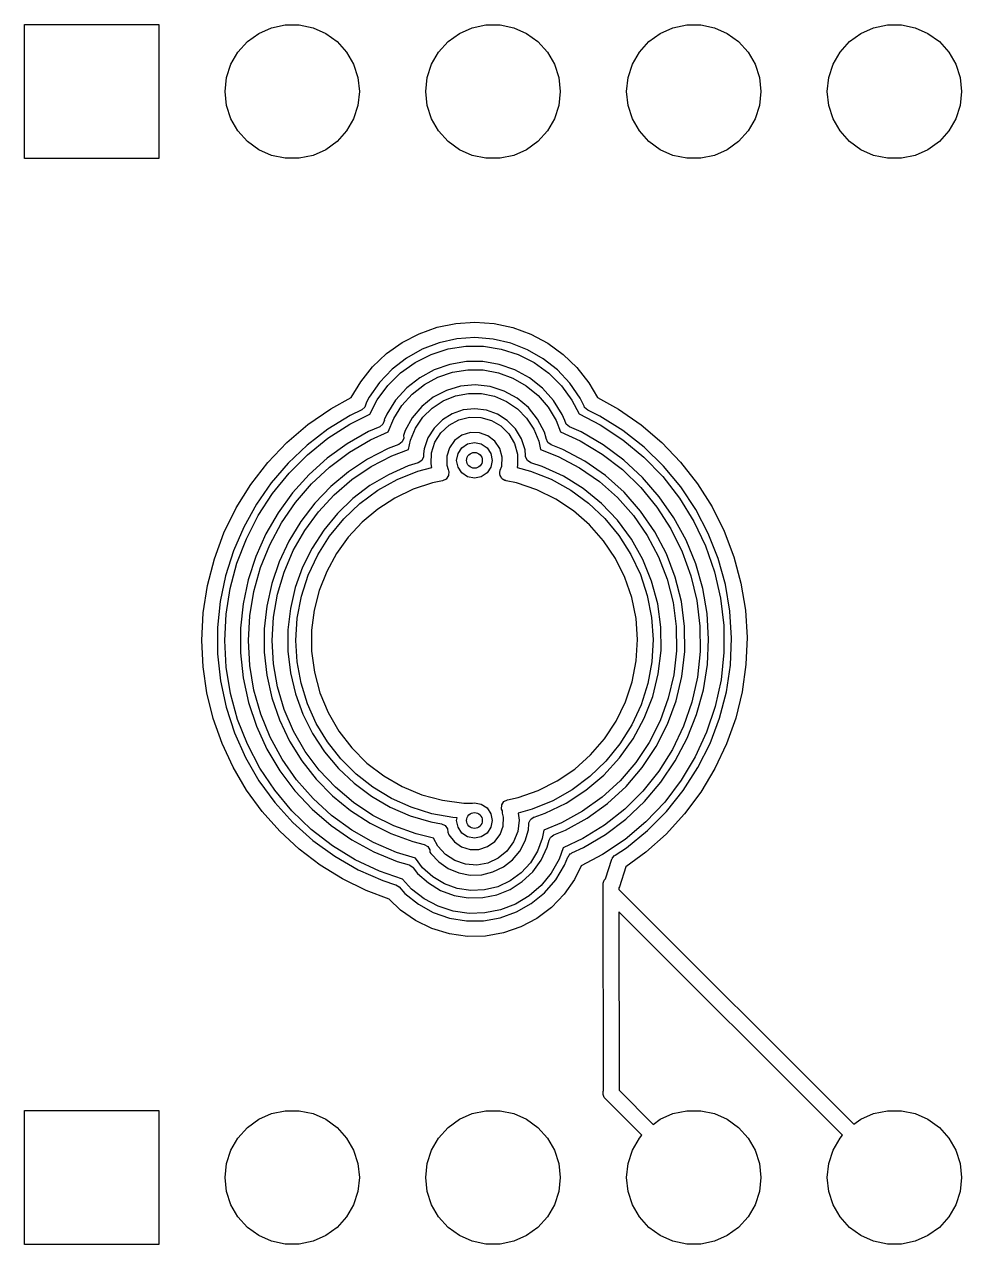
# Model space of a CAD drawing. Extents: x 108.1 to 155.9, y -81.1 to -32.1.
# Drawn here: x 143.07 to 154.94, y -81.1 to -65.65 of the extents above; entities that cross this region are included whole.
import ezdxf

# ---------------------------------------------------------------- set-up
doc = ezdxf.new("R2010")
doc.units = 0
doc.layers.add('BLACK', color=7, linetype='CONTINUOUS')

msp = doc.modelspace()

# ---------------------------------------------------------------- linework, layer by layer
at = {"layer": 'BLACK', "linetype": 'CONTINUOUS'}
for p, q in [((143.075, -67.35), (143.075, -65.65)), ((143.075, -65.65), (144.775, -65.65)), ((144.775, -65.65), (144.775, -67.35)), ((146.202336, -65.691602), (146.376151, -65.654656)), ((146.376151, -65.654656), (146.553849, -65.654656)), ((146.553849, -65.654656), (146.727664, -65.691602)), ((148.742336, -65.691602), (148.916151, -65.654656)), ((148.916151, -65.654656), (149.093849, -65.654656)), ((149.093849, -65.654656), (149.267664, -65.691602)), ((151.282336, -65.691602), (151.456151, -65.654656)), ((151.456151, -65.654656), (151.633849, -65.654656)), ((151.633849, -65.654656), (151.807664, -65.691602)), ((153.822336, -65.691602), (153.996151, -65.654656)), ((153.996151, -65.654656), (154.173849, -65.654656)), ((154.173849, -65.654656), (154.347664, -65.691602)), ((145.896239, -65.868327), (146.04, -65.763878)), ((146.04, -65.763878), (146.202336, -65.691602)), ((146.727664, -65.691602), (146.89, -65.763878)), ((146.89, -65.763878), (147.033761, -65.868327)), ((148.436239, -65.868327), (148.58, -65.763878)), ((148.58, -65.763878), (148.742336, -65.691602)), ((149.267664, -65.691602), (149.43, -65.763878)), ((149.43, -65.763878), (149.573761, -65.868327)), ((150.976239, -65.868327), (151.12, -65.763878)), ((151.12, -65.763878), (151.282336, -65.691602)), ((151.807664, -65.691602), (151.97, -65.763878)), ((151.97, -65.763878), (152.113761, -65.868327)), ((153.516239, -65.868327), (153.66, -65.763878)), ((153.66, -65.763878), (153.822336, -65.691602)), ((154.347664, -65.691602), (154.51, -65.763878)), ((154.51, -65.763878), (154.653761, -65.868327)), ((145.777336, -66.000383), (145.896239, -65.868327)), ((147.033761, -65.868327), (147.152664, -66.000383)), ((148.317336, -66.000383), (148.436239, -65.868327)), ((149.573761, -65.868327), (149.692664, -66.000383)), ((150.857336, -66.000383), (150.976239, -65.868327)), ((152.113761, -65.868327), (152.232664, -66.000383)), ((153.397336, -66.000383), (153.516239, -65.868327)), ((154.653761, -65.868327), (154.772664, -66.000383)), ((145.688486, -66.154274), (145.777336, -66.000383)), ((147.152664, -66.000383), (147.241514, -66.154274)), ((148.228486, -66.154274), (148.317336, -66.000383)), ((149.692664, -66.000383), (149.781514, -66.154274)), ((150.768486, -66.154274), (150.857336, -66.000383)), ((152.232664, -66.000383), (152.321514, -66.154274)), ((153.308486, -66.154274), (153.397336, -66.000383)), ((154.772664, -66.000383), (154.861514, -66.154274)), ((145.633575, -66.323275), (145.688486, -66.154274)), ((147.241514, -66.154274), (147.296425, -66.323275)), ((148.173575, -66.323275), (148.228486, -66.154274)), ((149.781514, -66.154274), (149.836425, -66.323275)), ((150.713575, -66.323275), (150.768486, -66.154274)), ((152.321514, -66.154274), (152.376425, -66.323275)), ((153.253575, -66.323275), (153.308486, -66.154274)), ((154.861514, -66.154274), (154.916425, -66.323275)), ((145.615, -66.5), (145.633575, -66.323275)), ((147.296425, -66.323275), (147.315, -66.5)), ((148.155, -66.5), (148.173575, -66.323275)), ((149.836425, -66.323275), (149.855, -66.5)), ((150.695, -66.5), (150.713575, -66.323275)), ((152.376425, -66.323275), (152.395, -66.5)), ((153.235, -66.5), (153.253575, -66.323275)), ((154.916425, -66.323275), (154.935, -66.5)), ((145.633575, -66.676725), (145.615, -66.5)), ((147.315, -66.5), (147.296425, -66.676725)), ((148.173575, -66.676725), (148.155, -66.5)), ((149.855, -66.5), (149.836425, -66.676725)), ((150.713575, -66.676725), (150.695, -66.5)), ((152.395, -66.5), (152.376425, -66.676725)), ((153.253575, -66.676725), (153.235, -66.5)), ((154.935, -66.5), (154.916425, -66.676725)), ((145.688486, -66.845726), (145.633575, -66.676725)), ((147.296425, -66.676725), (147.241514, -66.845726)), ((148.228486, -66.845726), (148.173575, -66.676725)), ((149.836425, -66.676725), (149.781514, -66.845726)), ((150.768486, -66.845726), (150.713575, -66.676725)), ((152.376425, -66.676725), (152.321514, -66.845726)), ((153.308486, -66.845726), (153.253575, -66.676725)), ((154.916425, -66.676725), (154.861514, -66.845726)), ((145.777336, -66.999617), (145.688486, -66.845726)), ((147.241514, -66.845726), (147.152664, -66.999617)), ((148.317336, -66.999617), (148.228486, -66.845726)), ((149.781514, -66.845726), (149.692664, -66.999617)), ((150.857336, -66.999617), (150.768486, -66.845726)), ((152.321514, -66.845726), (152.232664, -66.999617)), ((153.397336, -66.999617), (153.308486, -66.845726)), ((154.861514, -66.845726), (154.772664, -66.999617)), ((145.896239, -67.131673), (145.777336, -66.999617)), ((147.152664, -66.999617), (147.033761, -67.131673)), ((148.436239, -67.131673), (148.317336, -66.999617)), ((149.692664, -66.999617), (149.573761, -67.131673)), ((150.976239, -67.131673), (150.857336, -66.999617)), ((152.232664, -66.999617), (152.113761, -67.131673)), ((153.516239, -67.131673), (153.397336, -66.999617)), ((154.772664, -66.999617), (154.653761, -67.131673)), ((146.04, -67.236122), (145.896239, -67.131673)), ((147.033761, -67.131673), (146.89, -67.236122)), ((148.58, -67.236122), (148.436239, -67.131673)), ((149.573761, -67.131673), (149.43, -67.236122)), ((151.12, -67.236122), (150.976239, -67.131673)), ((152.113761, -67.131673), (151.97, -67.236122)), ((153.66, -67.236122), (153.516239, -67.131673)), ((154.653761, -67.131673), (154.51, -67.236122)), ((144.775, -67.35), (143.075, -67.35)), ((146.202336, -67.308398), (146.04, -67.236122)), ((146.376151, -67.345344), (146.202336, -67.308398)), ((146.553849, -67.345344), (146.376151, -67.345344)), ((146.727664, -67.308398), (146.553849, -67.345344)), ((146.89, -67.236122), (146.727664, -67.308398)), ((148.742336, -67.308398), (148.58, -67.236122)), ((148.916151, -67.345344), (148.742336, -67.308398)), ((149.093849, -67.345344), (148.916151, -67.345344)), ((149.267664, -67.308398), (149.093849, -67.345344)), ((149.43, -67.236122), (149.267664, -67.308398)), ((151.282336, -67.308398), (151.12, -67.236122)), ((151.456151, -67.345344), (151.282336, -67.308398)), ((151.633849, -67.345344), (151.456151, -67.345344)), ((151.807664, -67.308398), (151.633849, -67.345344)), ((151.97, -67.236122), (151.807664, -67.308398)), ((153.822336, -67.308398), (153.66, -67.236122)), ((153.996151, -67.345344), (153.822336, -67.308398)), ((154.173849, -67.345344), (153.996151, -67.345344)), ((154.347664, -67.308398), (154.173849, -67.345344)), ((154.51, -67.236122), (154.347664, -67.308398)), ((148.069757, -69.566206), (148.298002, -69.484855)), ((148.298002, -69.484855), (148.535297, -69.435811)), ((148.535297, -69.435811), (148.777092, -69.420015)), ((148.777092, -69.420015), (149.018751, -69.43777)), ((149.018751, -69.43777), (149.25564, -69.488736)), ((149.25564, -69.488736), (149.483219, -69.571934)), ((147.657659, -69.819003), (147.854936, -69.678305)), ((147.854936, -69.678305), (148.069757, -69.566206)), ((148.547346, -69.631887), (148.323249, -69.68145)), ((148.776298, -69.615868), (148.547346, -69.631887)), ((149.005113, -69.633742), (148.776298, -69.615868)), ((149.228801, -69.68512), (149.005113, -69.633742)), ((149.483219, -69.571934), (149.697124, -69.685771)), ((147.481707, -69.985602), (147.657659, -69.819003)), ((148.108895, -69.763477), (147.908959, -69.876178)), ((148.01849, -69.929948), (148.220592, -69.828118)), ((148.323249, -69.68145), (148.108895, -69.763477)), ((148.220592, -69.828118), (148.436078, -69.758974)), ((148.436078, -69.758974), (148.659697, -69.724202)), ((148.659697, -69.724202), (148.886004, -69.724649)), ((148.886004, -69.724649), (149.109484, -69.760302)), ((149.109484, -69.760302), (149.324695, -69.830295)), ((149.442483, -69.768881), (149.228801, -69.68512)), ((149.324695, -69.830295), (149.526395, -69.932921)), ((149.641499, -69.883199), (149.442483, -69.768881)), ((149.697124, -69.685771), (149.893255, -69.828063)), ((149.893255, -69.828063), (150.06785, -69.996082)), ((147.330455, -70.174908), (147.481707, -69.985602)), ((147.908959, -69.876178), (147.727801, -70.017095)), ((147.834693, -70.061984), (148.01849, -69.929948)), ((148.46076, -69.954436), (148.262555, -70.022949)), ((148.667609, -69.919903), (148.46076, -69.954436)), ((148.87732, -69.920317), (148.667609, -69.919903)), ((149.084032, -69.955665), (148.87732, -69.920317)), ((149.281965, -70.024959), (149.084032, -69.955665)), ((149.526395, -69.932921), (149.709669, -70.065682)), ((149.821509, -70.02558), (149.641499, -69.883199)), ((147.727801, -70.017095), (147.569373, -70.183156)), ((147.67368, -70.221011), (147.834693, -70.061984)), ((148.078536, -70.123528), (147.913847, -70.253361)), ((148.262555, -70.022949), (148.078536, -70.123528)), ((148.136302, -70.21035), (148.307888, -70.116932)), ((148.307888, -70.116932), (148.49281, -70.053906)), ((148.49281, -70.053906), (148.685732, -70.023092)), ((148.685732, -70.023092), (148.881086, -70.025378)), ((148.881086, -70.025378), (149.073234, -70.060699)), ((149.073234, -70.060699), (149.25663, -70.128035)), ((149.25663, -70.128035), (149.425982, -70.225443)), ((149.465586, -70.126263), (149.281965, -70.024959)), ((149.629762, -70.256744), (149.465586, -70.126263)), ((149.709669, -70.065682), (149.870054, -70.225342)), ((149.978586, -70.19292), (149.821509, -70.02558)), ((150.06785, -69.996082), (150.217563, -70.186609)), ((147.212175, -70.374237), (147.330455, -70.174908)), ((147.569373, -70.183156), (147.437128, -70.370739)), ((147.539372, -70.403154), (147.67368, -70.221011)), ((147.913847, -70.253361), (147.773091, -70.408818)), ((147.983006, -70.331465), (148.136302, -70.21035)), ((148.4152, -70.283787), (148.2492, -70.369986)), ((148.594823, -70.231614), (148.4152, -70.283787)), ((148.781171, -70.215468), (148.594823, -70.231614)), ((148.96709, -70.235971), (148.781171, -70.215468)), ((149.145442, -70.292333), (148.96709, -70.235971)), ((149.30938, -70.382393), (149.145442, -70.292333)), ((149.425982, -70.225443), (149.576402, -70.350112)), ((149.769903, -70.412756), (149.629762, -70.256744)), ((149.870054, -70.225342), (150.003642, -70.408013)), ((150.109306, -70.381568), (149.978586, -70.19292)), ((150.217563, -70.186609), (150.325963, -70.372708)), ((146.951018, -70.518464), (147.212175, -70.374237)), ((147.401155, -70.446027), (147.384303, -70.494971)), ((147.437128, -70.370739), (147.400599, -70.443169)), ((147.400599, -70.443169), (147.401155, -70.446027)), ((147.445777, -70.58331), (147.539372, -70.403154)), ((147.773091, -70.408818), (147.660203, -70.585554)), ((147.852424, -70.47678), (147.983006, -70.331465)), ((148.2492, -70.369986), (148.103195, -70.486899)), ((148.23719, -70.507721), (148.376399, -70.416622)), ((148.376399, -70.416622), (148.530685, -70.354385)), ((148.530685, -70.354385), (148.69414, -70.323392)), ((148.69414, -70.323392), (148.860501, -70.324832)), ((148.860501, -70.324832), (149.023394, -70.358648)), ((149.023394, -70.358648), (149.176581, -70.423547)), ((149.176581, -70.423547), (149.314192, -70.517041)), ((149.452609, -70.502691), (149.30938, -70.382393)), ((149.576402, -70.350112), (149.703548, -70.498444)), ((149.882093, -70.589935), (149.769903, -70.412756)), ((150.003642, -70.408013), (150.093661, -70.58297)), ((150.159514, -70.483162), (150.109306, -70.381568)), ((150.325963, -70.372708), (150.594423, -70.521848)), ((146.663217, -70.717956), (146.951018, -70.518464)), ((147.196807, -70.601347), (146.916142, -70.775496)), ((147.19508, -70.710433), (147.445777, -70.58331)), ((147.345237, -70.528932), (147.196807, -70.601347)), ((147.384303, -70.494971), (147.345237, -70.528932)), ((147.660203, -70.585554), (147.629688, -70.65732)), ((147.748323, -70.642103), (147.852424, -70.47678)), ((148.103195, -70.486899), (147.982791, -70.63004)), ((148.118393, -70.62419), (148.23719, -70.507721)), ((148.489173, -70.579238), (148.363833, -70.65727)), ((148.62882, -70.531304), (148.489173, -70.579238)), ((148.77566, -70.515911), (148.62882, -70.531304)), ((148.922212, -70.533843), (148.77566, -70.515911)), ((149.061009, -70.584186), (148.922212, -70.533843)), ((149.184979, -70.664376), (149.061009, -70.584186)), ((149.314192, -70.517041), (149.430956, -70.635549)), ((149.56963, -70.64861), (149.452609, -70.502691)), ((149.703548, -70.498444), (149.803752, -70.666157)), ((149.913078, -70.663613), (149.882093, -70.589935)), ((150.093661, -70.58297), (150.36021, -70.719281)), ((150.165037, -70.499369), (150.159514, -70.483162)), ((150.203995, -70.533454), (150.165037, -70.499369)), ((150.3576, -70.609028), (150.203995, -70.533454)), ((150.594423, -70.521848), (150.878289, -70.719119)), ((146.397121, -70.945595), (146.663217, -70.717956)), ((146.91687, -70.890408), (147.19508, -70.710433)), ((147.571581, -70.743454), (147.429492, -70.806385)), ((147.611876, -70.710961), (147.571581, -70.743454)), ((147.630525, -70.662673), (147.611876, -70.710961)), ((147.629688, -70.65732), (147.630525, -70.662673)), ((147.679214, -70.809336), (147.748323, -70.642103)), ((147.982791, -70.63004), (147.892611, -70.793911)), ((148.024558, -70.761569), (148.118393, -70.62419)), ((148.363833, -70.65727), (148.259187, -70.761424)), ((148.345709, -70.819858), (148.448373, -70.723706)), ((148.448373, -70.723706), (148.572065, -70.656732)), ((148.572065, -70.656732), (148.708697, -70.623315)), ((148.708697, -70.623315), (148.849338, -70.62564)), ((148.849338, -70.62564), (148.984792, -70.663555)), ((148.984792, -70.663555), (149.106202, -70.73458)), ((149.106202, -70.73458), (149.205632, -70.834073)), ((149.287807, -70.770326), (149.184979, -70.664376)), ((149.430956, -70.635549), (149.522399, -70.774531)), ((149.655951, -70.814547), (149.56963, -70.64861)), ((149.803752, -70.666157), (149.858439, -70.807799)), ((149.912999, -70.664116), (149.913078, -70.663613)), ((149.931587, -70.712427), (149.912999, -70.664116)), ((149.97184, -70.744972), (149.931587, -70.712427)), ((150.11969, -70.810742), (149.97184, -70.744972)), ((150.647278, -70.791537), (150.3576, -70.609028)), ((150.36021, -70.719281), (150.648419, -70.90891)), ((150.878289, -70.719119), (151.140988, -70.943807)), ((146.916142, -70.775496), (146.654576, -70.9772)), ((146.659035, -71.098526), (146.91687, -70.890408)), ((147.429492, -70.806385), (147.16004, -70.961287)), ((147.186943, -71.068083), (147.456361, -70.909537)), ((147.456361, -70.909537), (147.679214, -70.809336)), ((147.876225, -70.890162), (147.855234, -70.937479)), ((147.892611, -70.793911), (147.872677, -70.856837)), ((147.872677, -70.856837), (147.876225, -70.890162)), ((147.93429, -71.033483), (147.959279, -70.914594)), ((147.959279, -70.914594), (148.024558, -70.761569)), ((148.180566, -70.886395), (148.131976, -71.025815)), ((148.259187, -70.761424), (148.180566, -70.886395)), ((148.270785, -70.938903), (148.345709, -70.819858)), ((148.611295, -70.853037), (148.519522, -70.919175)), ((148.719231, -70.81918), (148.611295, -70.853037)), ((148.832337, -70.821049), (148.719231, -70.81918)), ((148.939094, -70.858456), (148.832337, -70.821049)), ((149.028631, -70.927591), (148.939094, -70.858456)), ((149.205632, -70.834073), (149.276581, -70.955529)), ((149.364254, -70.896638), (149.287807, -70.770326)), ((149.410424, -71.036879), (149.364254, -70.896638)), ((149.522399, -70.774531), (149.585019, -70.928663)), ((149.678224, -70.891034), (149.655951, -70.814547)), ((149.67777, -70.895092), (149.678224, -70.891034)), ((149.698501, -70.942523), (149.67777, -70.895092)), ((149.858439, -70.807799), (150.107704, -70.922126)), ((150.399363, -70.973607), (150.11969, -70.810742)), ((150.916179, -71.00347), (150.647278, -70.791537)), ((150.648419, -70.90891), (150.914238, -71.128829)), ((146.155472, -71.199036), (146.397121, -70.945595)), ((146.654576, -70.9772), (146.414804, -71.204379)), ((147.16004, -70.961287), (146.90829, -71.143552)), ((146.936438, -71.255085), (147.186943, -71.068083)), ((147.677522, -71.020262), (147.418867, -71.154009)), ((147.813398, -70.967962), (147.677522, -71.020262)), ((147.724313, -71.113306), (147.93429, -71.033483)), ((147.855234, -70.937479), (147.813397, -70.967962)), ((147.813397, -70.967962), (147.813398, -70.967962)), ((148.131976, -71.025815), (148.125338, -71.085882)), ((148.228498, -71.073056), (148.270785, -70.938903)), ((148.453257, -71.010856), (148.41925, -71.118745)), ((148.519522, -70.919175), (148.453257, -71.010856)), ((148.562127, -71.083896), (148.610901, -71.010901)), ((148.610901, -71.010901), (148.683896, -70.962127)), ((148.683896, -70.962127), (148.77, -70.945)), ((148.77, -70.945), (148.856104, -70.962127)), ((148.856104, -70.962127), (148.929099, -71.010901)), ((148.929099, -71.010901), (148.977873, -71.083896)), ((149.091829, -71.021412), (149.028631, -70.927591)), ((149.122252, -71.130366), (149.091829, -71.021412)), ((149.276581, -70.955529), (149.31441, -71.091006)), ((149.41726, -71.110384), (149.410424, -71.036879)), ((149.585019, -70.928663), (149.605114, -71.033229)), ((149.605114, -71.033229), (149.830876, -71.120165)), ((149.74017, -70.973234), (149.698501, -70.942523)), ((149.887758, -71.031088), (149.74017, -70.973234)), ((150.167139, -71.180964), (149.887758, -71.031088)), ((150.107704, -70.922126), (150.385115, -71.089703)), ((150.659614, -71.165989), (150.399363, -70.973607)), ((151.161327, -71.242479), (150.916179, -71.00347)), ((151.140988, -70.943807), (151.379885, -71.193655)), ((145.940759, -71.475667), (146.155472, -71.199036)), ((146.414804, -71.204379), (146.199297, -71.454694)), ((146.424411, -71.332499), (146.659035, -71.098526)), ((146.90829, -71.143552), (146.67701, -71.351177)), ((147.418867, -71.154009), (147.176355, -71.315186)), ((147.463088, -71.248732), (147.724313, -71.113306)), ((148.059559, -71.199473), (147.930027, -71.240417)), ((148.103206, -71.171645), (148.059558, -71.199472)), ((148.059558, -71.199472), (148.059559, -71.199473)), ((148.127092, -71.125721), (148.103206, -71.171645)), ((148.125338, -71.085882), (148.127092, -71.125721)), ((148.221615, -71.213547), (148.228498, -71.073056)), ((148.231247, -71.259311), (148.221615, -71.213547)), ((148.41925, -71.118745), (148.420963, -71.231854)), ((148.545, -71.17), (148.562127, -71.083896)), ((148.562127, -71.256104), (148.545, -71.17)), ((148.977873, -71.083896), (148.995, -71.17)), ((148.995, -71.17), (148.977873, -71.256104)), ((149.116802, -71.243356), (149.122252, -71.130366)), ((149.31441, -71.091006), (149.316646, -71.231648)), ((149.418373, -71.113399), (149.41726, -71.110384)), ((149.417743, -71.127066), (149.418373, -71.113399)), ((149.441534, -71.173039), (149.417743, -71.127066)), ((149.485123, -71.200957), (149.441534, -71.173039)), ((149.485123, -71.200958), (149.485123, -71.200957)), ((149.626332, -71.245838), (149.485123, -71.200958)), ((149.830876, -71.120165), (150.100912, -71.263161)), ((150.426741, -71.362962), (150.167139, -71.180964)), ((150.385115, -71.089703), (150.641785, -71.287589)), ((150.897341, -71.385595), (150.659614, -71.165989)), ((150.914238, -71.128829), (151.154499, -71.376414)), ((151.379885, -71.193655), (151.592579, -71.466156)), ((146.215576, -71.589754), (146.424411, -71.332499)), ((146.67701, -71.351177), (146.468742, -71.581879)), ((146.707839, -71.46831), (146.936438, -71.255085)), ((147.176355, -71.315186), (146.952882, -71.501868)), ((147.219129, -71.413238), (147.463088, -71.248732)), ((147.682029, -71.351398), (147.448404, -71.490103)), ((147.930027, -71.240417), (147.682029, -71.351398)), ((147.793892, -71.411664), (148.055445, -71.305936)), ((148.055445, -71.305936), (148.231247, -71.259311)), ((148.44239, -71.36379), (148.41365, -71.406842)), ((148.420963, -71.231854), (148.439425, -71.285317)), ((148.439425, -71.285317), (148.440643, -71.301785)), ((148.440643, -71.301785), (148.445753, -71.312135)), ((148.445753, -71.312135), (148.44239, -71.36379)), ((148.610901, -71.329099), (148.562127, -71.256104)), ((148.683896, -71.377873), (148.610901, -71.329099)), ((148.77, -71.395), (148.683896, -71.377873)), ((148.856104, -71.377873), (148.77, -71.395)), ((148.929099, -71.329099), (148.856104, -71.377873)), ((148.977873, -71.256104), (148.929099, -71.329099)), ((149.09106, -71.347648), (149.093088, -71.328742)), ((149.094916, -71.35636), (149.09106, -71.347648)), ((149.091967, -71.311791), (149.095727, -71.304153)), ((149.093088, -71.328742), (149.091967, -71.311791)), ((149.095385, -71.363442), (149.094916, -71.35636)), ((149.103261, -71.375213), (149.095385, -71.363442)), ((149.095727, -71.304153), (149.096583, -71.29618)), ((149.096583, -71.29618), (149.116802, -71.243356)), ((149.112012, -71.394983), (149.103261, -71.375213)), ((149.316646, -71.231648), (149.309788, -71.25961)), ((149.309788, -71.25961), (149.481533, -71.304931)), ((149.481533, -71.304931), (149.742535, -71.409957)), ((149.895291, -71.370251), (149.626332, -71.245838)), ((150.146576, -71.527326), (149.895291, -71.370251)), ((150.100912, -71.263161), (150.351986, -71.437313)), ((150.662891, -71.574504), (150.426741, -71.362962)), ((150.641785, -71.287589), (150.874418, -71.513244)), ((151.154499, -71.376414), (151.366338, -71.648716)), ((151.380009, -71.50592), (151.161327, -71.242479)), ((145.755194, -71.772638), (145.940759, -71.475667)), ((146.199297, -71.454694), (146.010274, -71.725566)), ((146.503877, -71.705211), (146.707839, -71.46831)), ((146.952882, -71.501868), (146.751119, -71.711824)), ((146.995658, -71.604652), (147.219129, -71.413238)), ((147.448404, -71.490103), (147.232239, -71.6547)), ((147.54755, -71.549154), (147.793892, -71.411664)), ((148.240884, -71.454898), (147.996445, -71.536362)), ((148.367235, -71.429757), (148.240884, -71.454898)), ((148.41365, -71.406842), (148.367235, -71.429757)), ((149.120762, -71.401369), (149.112012, -71.394983)), ((149.124171, -71.406464), (149.120762, -71.401369)), ((149.135144, -71.411866), (149.124171, -71.406464)), ((149.153823, -71.4255), (149.135144, -71.411866)), ((149.165345, -71.426736), (149.153823, -71.4255)), ((149.170611, -71.429329), (149.165345, -71.426736)), ((149.302653, -71.45548), (149.170611, -71.429329)), ((149.557669, -71.541753), (149.302653, -71.45548)), ((149.742535, -71.409957), (149.988465, -71.546597)), ((150.376242, -71.714598), (150.146576, -71.527326)), ((150.351986, -71.437313), (150.580522, -71.640138)), ((150.874418, -71.513244), (151.080028, -71.76377)), ((151.109712, -71.629809), (150.897341, -71.385595)), ((151.569805, -71.790877), (151.380009, -71.50592)), ((151.592579, -71.466156), (151.776936, -71.758573)), ((146.034827, -71.867462), (146.215576, -71.589754)), ((146.468742, -71.581879), (146.285777, -71.83312)), ((146.795627, -71.820444), (146.995658, -71.604652)), ((147.232239, -71.6547), (147.036389, -71.843014)), ((147.320256, -71.716263), (147.54755, -71.549154)), ((147.76406, -71.647645), (147.54735, -71.787013)), ((147.996445, -71.536362), (147.76406, -71.647645)), ((149.799289, -71.660477), (149.557669, -71.541753)), ((150.023406, -71.809633), (149.799289, -71.660477)), ((149.988465, -71.546597), (150.215513, -71.712734)), ((150.580522, -71.640138), (150.783264, -71.868749)), ((150.872244, -71.812596), (150.662891, -71.574504)), ((151.294194, -71.895718), (151.109712, -71.629809)), ((151.366338, -71.648716), (151.54723, -71.942489)), ((145.600689, -72.086891), (145.755194, -71.772638)), ((146.010274, -71.725566), (145.849684, -72.014203)), ((146.285777, -71.83312), (146.130126, -72.102139)), ((146.326989, -71.962957), (146.503877, -71.705211)), ((146.751119, -71.711824), (146.573475, -71.942547)), ((146.62168, -72.057764), (146.795627, -71.820444)), ((147.115553, -71.910388), (147.320256, -71.716263)), ((147.54735, -71.787013), (147.349692, -71.952294)), ((150.226208, -71.986685), (150.023406, -71.809633)), ((150.215513, -71.712734), (150.420159, -71.905793)), ((150.580682, -71.929123), (150.376242, -71.714598)), ((151.051837, -72.073868), (150.872244, -71.812596)), ((151.080028, -71.76377), (151.255973, -72.03595)), ((151.728613, -72.094197), (151.569805, -71.790877)), ((151.776936, -71.758573), (151.931105, -72.067972)), ((145.884151, -72.16257), (146.034827, -71.867462)), ((146.179287, -72.238469), (146.326989, -71.962957)), ((146.573475, -71.942547), (146.422074, -72.191279)), ((147.036389, -71.843014), (146.863441, -72.052558)), ((146.936629, -72.128504), (147.115553, -71.910388)), ((147.349692, -71.952294), (147.174165, -72.140913)), ((150.404245, -72.188623), (150.226208, -71.986685)), ((150.420159, -71.905793), (150.599233, -72.122783)), ((150.756685, -72.167535), (150.580682, -71.929123)), ((150.783264, -71.868749), (150.957324, -72.119887)), ((151.448589, -72.180154), (151.294194, -71.895718)), ((151.54723, -71.942489), (151.695018, -72.25423)), ((145.478836, -72.415187), (145.600689, -72.086891)), ((145.849684, -72.014203), (145.71918, -72.317633)), ((146.130126, -72.102139), (146.0035, -72.385978)), ((146.476113, -72.313477), (146.62168, -72.057764)), ((146.863441, -72.052558), (146.71568, -72.280564)), ((146.786274, -72.367211), (146.936629, -72.128504)), ((147.174165, -72.140913), (147.023505, -72.34993)), ((150.599233, -72.122783), (150.74996, -72.360341)), ((150.957324, -72.119887), (151.100222, -72.389974)), ((151.199128, -72.35462), (151.051837, -72.073868)), ((151.255973, -72.03595), (151.399995, -72.326288)), ((151.854677, -72.412522), (151.728613, -72.094197)), ((151.931105, -72.067972), (152.053539, -72.391245)), ((145.765205, -72.471834), (145.884151, -72.16257)), ((146.062537, -72.528455), (146.179287, -72.238469)), ((146.422074, -72.191279), (146.298723, -72.45505)), ((146.71568, -72.280564), (146.595059, -72.524018)), ((150.554491, -72.412011), (150.404245, -72.188623)), ((150.901488, -72.426087), (150.756685, -72.167535)), ((151.571056, -72.479725), (151.448589, -72.180154)), ((151.695018, -72.25423), (151.807941, -72.580225)), ((145.39089, -72.754144), (145.478836, -72.415187)), ((145.71918, -72.317633), (145.620107, -72.632729)), ((146.0035, -72.385978), (145.907292, -72.681516)), ((146.298723, -72.45505), (146.204897, -72.730707)), ((146.360851, -72.584204), (146.476113, -72.313477)), ((146.66683, -72.622791), (146.786274, -72.367211)), ((147.023505, -72.34993), (146.90006, -72.576089)), ((150.67439, -72.65305), (150.554491, -72.412011)), ((150.74996, -72.360341), (150.870004, -72.614785)), ((151.012814, -72.700721), (150.901488, -72.426087)), ((151.100222, -72.389974), (151.209922, -72.675164)), ((151.312032, -72.650879), (151.199128, -72.35462)), ((151.399995, -72.326288), (151.510243, -72.631057)), ((151.946602, -72.74233), (151.854677, -72.412522)), ((152.053539, -72.391245), (152.143007, -72.725148)), ((145.679298, -72.791852), (145.765205, -72.471834)), ((145.978133, -72.829451), (146.062537, -72.528455)), ((146.277416, -72.866369), (146.360851, -72.584204)), ((146.595059, -72.524018), (146.503171, -72.779706)), ((146.90006, -72.576089), (146.805752, -72.815866)), ((150.870004, -72.614785), (150.957503, -72.882172)), ((151.660136, -72.790862), (151.571056, -72.479725)), ((151.807941, -72.580225), (151.884653, -72.916586)), ((145.337758, -73.100271), (145.39089, -72.754144)), ((145.620107, -72.632729), (145.553486, -72.956245)), ((145.907292, -72.681516), (145.84256, -72.985504)), ((146.204897, -72.730707), (146.141716, -73.014958)), ((146.580157, -72.891261), (146.66683, -72.622791)), ((150.761903, -72.907643), (150.67439, -72.65305)), ((151.088918, -72.987121), (151.012814, -72.700721)), ((151.209922, -72.675164), (151.284861, -72.971392)), ((151.38895, -72.958451), (151.312032, -72.650879)), ((151.510243, -72.631057), (151.585303, -72.946342)), ((152.003369, -73.07997), (151.946602, -72.74233)), ((152.143007, -72.725148), (152.198613, -73.066328)), ((145.627372, -73.119107), (145.679298, -72.791852)), ((145.927084, -73.137861), (145.978133, -72.829451)), ((146.22691, -73.156244), (146.277416, -72.866369)), ((146.503171, -72.779706), (146.441229, -73.044248)), ((146.527608, -73.168437), (146.580157, -72.891261)), ((146.805752, -72.815866), (146.742052, -73.065523)), ((150.815543, -73.171459), (150.761903, -72.907643)), ((150.957503, -72.882172), (151.011104, -73.158359)), ((151.714766, -73.109856), (151.660136, -72.790862)), ((151.884653, -72.916586), (151.92424, -73.259306)), ((145.553486, -72.956245), (145.520002, -73.284848)), ((145.84256, -72.985504), (145.810015, -73.294598)), ((146.141716, -73.014958), (146.109936, -73.304406)), ((146.441229, -73.044248), (146.410052, -73.314151)), ((146.742052, -73.065523), (146.709951, -73.321172)), ((151.128602, -73.280792), (151.088918, -72.987121)), ((151.284861, -72.971392), (151.323971, -73.274439)), ((151.428794, -73.272981), (151.38895, -72.958451)), ((151.585303, -72.946342), (151.624209, -73.268095)), ((152.198613, -73.066328), (152.219797, -73.411359)), ((145.319986, -73.45), (145.337758, -73.100271)), ((145.61, -73.45), (145.627372, -73.119107)), ((145.91, -73.45), (145.927084, -73.137861)), ((146.21, -73.45), (146.22691, -73.156244)), ((146.51, -73.45), (146.527608, -73.168437)), ((150.834396, -73.440011), (150.815543, -73.171459)), ((151.011104, -73.158359), (151.029974, -73.439065)), ((151.734297, -73.432904), (151.714766, -73.109856)), ((152.02435, -73.421705), (152.003369, -73.07997)), ((145.520002, -73.284848), (145.519986, -73.45)), ((145.810015, -73.294598), (145.81, -73.45)), ((146.109936, -73.304406), (146.11, -73.45)), ((146.410052, -73.314151), (146.41, -73.45)), ((146.709951, -73.321172), (146.71, -73.45)), ((151.131245, -73.57712), (151.128602, -73.280792)), ((151.323971, -73.274439), (151.326696, -73.579987)), ((151.430999, -73.590017), (151.428794, -73.272981)), ((151.624209, -73.268095), (151.626464, -73.592184)), ((151.92424, -73.259306), (151.92623, -73.604299)), ((145.319987, -73.450004), (145.319986, -73.45)), ((145.336167, -73.783735), (145.319987, -73.450004)), ((145.519986, -73.45), (145.519987, -73.45)), ((145.519987, -73.45), (145.520008, -73.620716)), ((145.628186, -73.788533), (145.61, -73.45)), ((145.81, -73.45), (145.810067, -73.609007)), ((145.927531, -73.766177), (145.91, -73.45)), ((146.11, -73.45), (146.110041, -73.597483)), ((146.210001, -73.450004), (146.21, -73.45)), ((146.227254, -73.746708), (146.210001, -73.450004)), ((146.410001, -73.45), (146.409987, -73.587227)), ((146.41, -73.45), (146.410001, -73.45)), ((146.526478, -73.722413), (146.51, -73.45)), ((146.71, -73.45), (146.71, -73.58502)), ((150.818142, -73.708734), (150.834396, -73.440011)), ((151.029974, -73.439065), (151.013821, -73.719941)), ((151.718494, -73.756156), (151.734297, -73.432904)), ((152.009314, -73.763753), (152.02435, -73.421705)), ((152.219797, -73.411359), (152.206346, -73.756779)), ((145.520008, -73.620716), (145.555778, -73.960269)), ((145.810067, -73.609007), (145.844136, -73.925192)), ((146.110041, -73.597483), (146.142649, -73.890641)), ((146.409987, -73.587227), (146.441797, -73.859831)), ((146.71, -73.58502), (146.745247, -73.852748)), ((151.096804, -73.871451), (151.131245, -73.57712)), ((151.326696, -73.579987), (151.292996, -73.883683)), ((151.395534, -73.90507), (151.430999, -73.590017)), ((151.626464, -73.592184), (151.592036, -73.914447)), ((151.92623, -73.604299), (151.890598, -73.947453)), ((145.384554, -74.114339), (145.336167, -73.783735)), ((145.682535, -74.12317), (145.628186, -73.788533)), ((145.979907, -74.078477), (145.927531, -73.766177)), ((146.278779, -74.039417), (146.227254, -73.746708)), ((146.575671, -73.990853), (146.526478, -73.722413)), ((150.767058, -73.973057), (150.818142, -73.708734)), ((151.013821, -73.719941), (150.962896, -73.996634)), ((151.667546, -74.075758), (151.718494, -73.756156)), ((151.958426, -74.102329), (152.009314, -73.763753)), ((152.206346, -73.756779), (152.158397, -74.099119)), ((145.555778, -73.960269), (145.626926, -74.294205)), ((145.844136, -73.925192), (145.911882, -74.235907)), ((146.142649, -73.890641), (146.207467, -74.178397)), ((146.441797, -73.859831), (146.504987, -74.126912)), ((146.656863, -74.251407), (146.575671, -73.990853)), ((146.745247, -73.852748), (146.815139, -74.113586)), ((150.682013, -74.228484), (150.767058, -73.973057)), ((150.962896, -73.996634), (150.877987, -74.264855)), ((151.02582, -74.159163), (151.096804, -73.871451)), ((151.292996, -73.883683), (151.223352, -74.181201)), ((151.322902, -74.213682), (151.395534, -73.90507)), ((151.592036, -73.914447), (151.52137, -74.230745)), ((151.890598, -73.947453), (151.817771, -74.284677)), ((145.464696, -74.438713), (145.384554, -74.114339)), ((145.77242, -74.450058), (145.682535, -74.12317)), ((146.066489, -74.383073), (145.979907, -74.078477)), ((146.363882, -74.324181), (146.278779, -74.039417)), ((146.504987, -74.126912), (146.598707, -74.384868)), ((146.815139, -74.113586), (146.918478, -74.36307)), ((150.919408, -74.435738), (151.02582, -74.159163)), ((151.582061, -74.387902), (151.667546, -74.075758)), ((151.872251, -74.433685), (151.958426, -74.102329)), ((152.158397, -74.099119), (152.07643, -74.434941)), ((145.626926, -74.294205), (145.732668, -74.61885)), ((145.911882, -74.235907), (146.012526, -74.537576)), ((146.207467, -74.178397), (146.3037, -74.457223)), ((146.768869, -74.500274), (146.656863, -74.251407)), ((150.564452, -74.470673), (150.682013, -74.228484)), ((150.877987, -74.264855), (150.760412, -74.520449)), ((151.223352, -74.181201), (151.118755, -74.468302)), ((151.21413, -74.511483), (151.322902, -74.213682)), ((151.52137, -74.230745), (151.415372, -74.537018)), ((151.817771, -74.284677), (151.708615, -74.611952)), ((145.575839, -74.753813), (145.464696, -74.438713)), ((145.896808, -74.765435), (145.77242, -74.450058)), ((146.186212, -74.676231), (146.066489, -74.383073)), ((146.3037, -74.457223), (146.430167, -74.723702)), ((146.481417, -74.597162), (146.363882, -74.324181)), ((146.598707, -74.384868), (146.721693, -74.630224)), ((146.918478, -74.36307), (147.053498, -74.59693)), ((150.77924, -74.696832), (150.919408, -74.435738)), ((151.118755, -74.468302), (150.980697, -74.740895)), ((151.463057, -74.688866), (151.582061, -74.387902)), ((151.751741, -74.754154), (151.872251, -74.433685)), ((152.07643, -74.434941), (151.961268, -74.760876)), ((145.732668, -74.61885), (145.87184, -74.93063)), ((146.012526, -74.537576), (146.144908, -74.826728)), ((146.629798, -74.854682), (146.481417, -74.597162)), ((146.910056, -74.733826), (146.768869, -74.500274)), ((147.053498, -74.59693), (147.217887, -74.811167)), ((150.416375, -74.695504), (150.564452, -74.470673)), ((150.760412, -74.520449), (150.611991, -74.759454)), ((151.070759, -74.794257), (151.21413, -74.511483)), ((151.415372, -74.537018), (151.275403, -74.829332)), ((151.708615, -74.611952), (151.564433, -74.925377)), ((145.716943, -75.056683), (145.575839, -74.753813)), ((146.054267, -75.065672), (145.896808, -74.765435)), ((146.337611, -74.954355), (146.186212, -74.676231)), ((146.430167, -74.723702), (146.585319, -74.974566)), ((146.721693, -74.630224), (146.872287, -74.859672)), ((147.078366, -74.948657), (146.910056, -74.733826)), ((150.2403, -74.899155), (150.416375, -74.695504)), ((150.611991, -74.759454), (150.435025, -74.978166)), ((150.607517, -74.938344), (150.77924, -74.696832)), ((150.980697, -74.740895), (150.811143, -74.995097)), ((151.311954, -74.975064), (151.463057, -74.688866)), ((151.59823, -75.060189), (151.751741, -74.754154)), ((151.961268, -74.760876), (151.814068, -75.07365)), ((145.87184, -74.93063), (146.042911, -75.226114)), ((146.144908, -74.826728), (146.307505, -75.100032)), ((146.807026, -75.093268), (146.629798, -74.854682)), ((146.872287, -74.859672), (147.048459, -75.07012)), ((147.217887, -74.811167), (147.408833, -75.002113)), ((150.039221, -75.078161), (150.2403, -74.899155)), ((150.894818, -75.058002), (151.070759, -74.794257)), ((151.275403, -74.829332), (151.103261, -75.103933)), ((151.564433, -74.925377), (151.386942, -75.221217)), ((145.886682, -75.344484), (145.716943, -75.056683)), ((146.242984, -75.347312), (146.054267, -75.065672)), ((146.518829, -75.214038), (146.337611, -74.954355)), ((146.585319, -74.974566), (146.767253, -75.206741)), ((147.048459, -75.07012), (147.247836, -75.258731)), ((147.271343, -75.141634), (147.078366, -74.948657)), ((147.408833, -75.002113), (147.62307, -75.166502)), ((149.816558, -75.229479), (150.039221, -75.078161)), ((150.435025, -74.978166), (150.232256, -75.173197)), ((150.406935, -75.156482), (150.607517, -74.938344)), ((150.811143, -74.995097), (150.61251, -75.227286)), ((150.688797, -75.298983), (150.894818, -75.058002)), ((151.130551, -75.243083), (151.311954, -74.975064)), ((151.413418, -75.348403), (151.59823, -75.060189)), ((151.814068, -75.07365), (151.636307, -75.370124)), ((146.042911, -75.226114), (146.243997, -75.502048)), ((146.307505, -75.100032), (146.498446, -75.354345)), ((146.727644, -75.452095), (146.518829, -75.214038)), ((146.767253, -75.206741), (146.973738, -75.417379)), ((147.010713, -75.309705), (146.807026, -75.093268)), ((147.486174, -75.309944), (147.271343, -75.141634)), ((147.62307, -75.166502), (147.85693, -75.301522)), ((149.576097, -75.350536), (149.816558, -75.229479)), ((150.232256, -75.173197), (150.006826, -75.341523)), ((150.180645, -75.347819), (150.406935, -75.156482)), ((150.61251, -75.227286), (150.387627, -75.434155)), ((151.103261, -75.103933), (150.901156, -75.357295)), ((151.386942, -75.221217), (151.178258, -75.495944)), ((146.083466, -75.614515), (145.886682, -75.344484)), ((146.460788, -75.607114), (146.242984, -75.347312)), ((146.498446, -75.354345), (146.715533, -75.586739)), ((147.238112, -75.501076), (147.010713, -75.309705)), ((147.247836, -75.258731), (147.467729, -75.422962)), ((147.719726, -75.451131), (147.486174, -75.309944)), ((147.85693, -75.301522), (148.106414, -75.404861)), ((149.321928, -75.439272), (149.576097, -75.350536)), ((150.006826, -75.341523), (149.76223, -75.480537)), ((149.932201, -75.509351), (150.180645, -75.347819)), ((150.455613, -75.51379), (150.688797, -75.298983)), ((150.901156, -75.357295), (150.671684, -75.586164)), ((150.921011, -75.48973), (151.130551, -75.243083)), ((151.19935, -75.615607), (151.413418, -75.348403)), ((151.636307, -75.370124), (151.429769, -75.64732)), ((146.243997, -75.502048), (146.472885, -75.755398)), ((146.961497, -75.665608), (146.727644, -75.452095)), ((146.973738, -75.417379), (147.202245, -75.603899)), ((147.486158, -75.664802), (147.238112, -75.501076)), ((147.467729, -75.422962), (147.705175, -75.560601)), ((147.968593, -75.563137), (147.719726, -75.451131)), ((148.106414, -75.404861), (148.367252, -75.474753)), ((148.367252, -75.474753), (148.63498, -75.51)), ((148.63498, -75.51), (148.744863, -75.51)), ((148.744863, -75.51), (148.77, -75.505)), ((148.77, -75.505), (148.856104, -75.522127)), ((148.856104, -75.522127), (148.929099, -75.570901)), ((149.112643, -75.584993), (149.115561, -75.533312)), ((149.115561, -75.533312), (149.143929, -75.490014)), ((149.143929, -75.490014), (149.190146, -75.4667)), ((149.190146, -75.4667), (149.321928, -75.439272)), ((149.76223, -75.480537), (149.502257, -75.588083)), ((149.665504, -75.63854), (149.932201, -75.509351)), ((150.387627, -75.434155), (150.139699, -75.612756)), ((150.198567, -75.699381), (150.455613, -75.51379)), ((150.685832, -75.712064), (150.921011, -75.48973)), ((151.178258, -75.495944), (150.940869, -75.746285)), ((146.305448, -75.864244), (146.083466, -75.614515)), ((146.705171, -75.842087), (146.460788, -75.607114)), ((146.715533, -75.586739), (146.956267, -75.794538)), ((147.217521, -75.851959), (146.961497, -75.665608)), ((147.202245, -75.603899), (147.449971, -75.764014)), ((147.75151, -75.798675), (147.486158, -75.664802)), ((147.705175, -75.560601), (147.956973, -75.669792)), ((147.956973, -75.669792), (148.219729, -75.749064)), ((148.229147, -75.644329), (147.968593, -75.563137)), ((148.497587, -75.693522), (148.229147, -75.644329)), ((148.551605, -75.696789), (148.497587, -75.693522)), ((148.545, -75.73), (148.551605, -75.696789)), ((148.929099, -75.570901), (148.977873, -75.643896)), ((148.977873, -75.643896), (148.995, -75.73)), ((149.123411, -75.60634), (149.112643, -75.584993)), ((149.137689, -75.690022), (149.123376, -75.635766)), ((149.123376, -75.635766), (149.123377, -75.635766)), ((149.123377, -75.635766), (149.123411, -75.60634)), ((149.132753, -75.802135), (149.137689, -75.690022)), ((149.502257, -75.588083), (149.323725, -75.637047)), ((149.323725, -75.637047), (149.335712, -75.726169)), ((149.482033, -75.714623), (149.498197, -75.703858)), ((149.498197, -75.703858), (149.51278, -75.69104)), ((149.51278, -75.69104), (149.519451, -75.689705)), ((149.519451, -75.689705), (149.525117, -75.685932)), ((149.525117, -75.685931), (149.665504, -75.63854)), ((149.525117, -75.685932), (149.525117, -75.685931)), ((150.139699, -75.612756), (149.872256, -75.760546)), ((149.921298, -75.85313), (150.198567, -75.699381)), ((150.671684, -75.586164), (150.417792, -75.787602)), ((150.958394, -75.858843), (151.19935, -75.615607)), ((151.429769, -75.64732), (151.196529, -75.902457)), ((146.472885, -75.755398), (146.727057, -75.983373)), ((146.97332, -76.049527), (146.705171, -75.842087)), ((146.956267, -75.794538), (147.217877, -75.975352)), ((147.492577, -76.008865), (147.217521, -75.851959)), ((147.449971, -75.764014), (147.713879, -75.895761)), ((148.030589, -75.900891), (147.75151, -75.798675)), ((148.219729, -75.749064), (148.354819, -75.773192)), ((148.354819, -75.773192), (148.354818, -75.773193)), ((148.354818, -75.773193), (148.401682, -75.795177)), ((148.401682, -75.795177), (148.431274, -75.837648)), ((148.431274, -75.837648), (148.434651, -75.877311)), ((148.562127, -75.816104), (148.545, -75.73)), ((148.610901, -75.889099), (148.562127, -75.816104)), ((148.977873, -75.816104), (148.929099, -75.889099)), ((148.995, -75.73), (148.977873, -75.816104)), ((149.094421, -75.907608), (149.132753, -75.802135)), ((149.335712, -75.726169), (149.318547, -75.868351)), ((149.412914, -75.987426), (149.452575, -75.847038)), ((149.452575, -75.847038), (149.457319, -75.774251)), ((149.457319, -75.774251), (149.45732, -75.774251)), ((149.45732, -75.774251), (149.4595, -75.767803)), ((149.459066, -75.761013), (149.46768, -75.743612)), ((149.4595, -75.767803), (149.459066, -75.761013)), ((149.46768, -75.743612), (149.473902, -75.725215)), ((149.473902, -75.725215), (149.479013, -75.720721)), ((149.479013, -75.720721), (149.482033, -75.714623)), ((149.646283, -75.852222), (149.629076, -75.957706)), ((149.872256, -75.760546), (149.646283, -75.852222)), ((149.77453, -75.913031), (149.921298, -75.85313)), ((150.417792, -75.787602), (150.142739, -75.959021)), ((150.427818, -75.907435), (150.685832, -75.712064)), ((150.940869, -75.746285), (150.677604, -75.969254)), ((150.693219, -76.075419), (150.958394, -75.858843)), ((146.550547, -76.091329), (146.305448, -75.864244)), ((146.727057, -75.983373), (147.003713, -76.183464)), ((147.217877, -75.975352), (147.497352, -76.127098)), ((147.783293, -76.134401), (147.492577, -76.008865)), ((147.713879, -75.895761), (147.990735, -75.997525)), ((147.990735, -75.997525), (148.13393, -76.032831)), ((148.253993, -75.954361), (148.030589, -75.900891)), ((148.306321, -76.054109), (148.253993, -75.954361)), ((148.434651, -75.877311), (148.446943, -75.910077)), ((148.446943, -75.910077), (148.515821, -75.998675)), ((148.515821, -75.998675), (148.608099, -76.062538)), ((148.683896, -75.937873), (148.610901, -75.889099)), ((148.77, -75.955), (148.683896, -75.937873)), ((148.856104, -75.937873), (148.77, -75.955)), ((148.929099, -75.889099), (148.856104, -75.937873)), ((148.934432, -76.061294), (149.026221, -75.996729)), ((149.026221, -75.996729), (149.094421, -75.907608)), ((149.266228, -76.001666), (149.182109, -76.117571)), ((149.318547, -75.868351), (149.266228, -76.001666)), ((149.344724, -76.116391), (149.412914, -75.987426)), ((149.629076, -75.957706), (149.568748, -76.119697)), ((149.692324, -76.068011), (149.715615, -75.98006)), ((149.715615, -75.98006), (149.715616, -75.980061)), ((149.715616, -75.980061), (149.72555, -75.962722)), ((149.72555, -75.962722), (149.733292, -75.944318)), ((149.733292, -75.944318), (149.738252, -75.940554)), ((149.738252, -75.940554), (149.741351, -75.935147)), ((149.741351, -75.935147), (149.758621, -75.9251)), ((149.758621, -75.9251), (149.77453, -75.913031)), ((150.142739, -75.959021), (149.892113, -76.078219)), ((150.150043, -76.073515), (150.427818, -75.907435)), ((150.677604, -75.969254), (150.391601, -76.162196)), ((151.196529, -75.902457), (150.938928, -76.132972)), ((146.816463, -76.293639), (146.550547, -76.091329)), ((147.262149, -76.227046), (146.97332, -76.049527)), ((147.497352, -76.127098), (147.791476, -76.248031)), ((148.02266, -76.207621), (147.783293, -76.134401)), ((148.13393, -76.032831), (148.133929, -76.032831)), ((148.133929, -76.032831), (148.179275, -76.057796)), ((148.179275, -76.057796), (148.206063, -76.102089)), ((148.206063, -76.102089), (148.206614, -76.129187)), ((148.206614, -76.129187), (148.218817, -76.149289)), ((148.218817, -76.149289), (148.318878, -76.255447)), ((148.402567, -76.16016), (148.306321, -76.054109)), ((148.52236, -76.238644), (148.402567, -76.16016)), ((148.608099, -76.062538), (148.715283, -76.095786)), ((148.715283, -76.095786), (148.827505, -76.095358)), ((148.827505, -76.095358), (148.934432, -76.061294)), ((149.182109, -76.117571), (149.071579, -76.208638)), ((149.251032, -76.228211), (149.344724, -76.116391)), ((149.568748, -76.119697), (149.478203, -76.266946)), ((149.614155, -76.232329), (149.692324, -76.068011)), ((149.892113, -76.078219), (149.840988, -76.220868)), ((149.963086, -76.173992), (149.973961, -76.164989)), ((149.973961, -76.164989), (149.982354, -76.153645)), ((149.982354, -76.153645), (149.993549, -76.148775)), ((149.993549, -76.148775), (150.002961, -76.140985)), ((150.002961, -76.140985), (150.150043, -76.073515)), ((150.391601, -76.162196), (150.119799, -76.30517)), ((150.550014, -76.169216), (150.693219, -76.075419)), ((150.938928, -76.132972), (150.68751, -76.316178)), ((147.100702, -76.469277), (146.816463, -76.293639)), ((147.003713, -76.183464), (147.299811, -76.35347)), ((147.568334, -76.372601), (147.262149, -76.227046)), ((147.791476, -76.248031), (147.94415, -76.292459)), ((147.94415, -76.292459), (147.948739, -76.295238)), ((147.948739, -76.295238), (147.954343, -76.295962)), ((147.954343, -76.295962), (147.971271, -76.308885)), ((147.971271, -76.308885), (147.988427, -76.319275)), ((147.988427, -76.319275), (147.99099, -76.323937)), ((148.113456, -76.329009), (148.02266, -76.207621)), ((148.318878, -76.255447), (148.438957, -76.33829)), ((148.658023, -76.284532), (148.52236, -76.238644)), ((148.800862, -76.294883), (148.658023, -76.284532)), ((148.941723, -76.269032), (148.800862, -76.294883)), ((149.071579, -76.208638), (148.941723, -76.269032)), ((149.004717, -76.381547), (149.135995, -76.317923)), ((149.135995, -76.317923), (149.251032, -76.228211)), ((149.478203, -76.266946), (149.360866, -76.393882)), ((149.50702, -76.379411), (149.614155, -76.232329)), ((149.840988, -76.220868), (149.74168, -76.396187)), ((149.799572, -76.481154), (149.911882, -76.296001)), ((149.911882, -76.296001), (149.951568, -76.195259)), ((149.951568, -76.195259), (149.951569, -76.19526)), ((149.951569, -76.19526), (149.95883, -76.185443)), ((149.95883, -76.185443), (149.963086, -76.173992)), ((150.119799, -76.30517), (150.03661, -76.4758)), ((150.429529, -76.469727), (150.509823, -76.221536)), ((150.509823, -76.221536), (150.515172, -76.20946)), ((150.515172, -76.20946), (150.515517, -76.20781)), ((150.515517, -76.20781), (150.516283, -76.206952)), ((150.516283, -76.206952), (150.517763, -76.203613)), ((150.517763, -76.203613), (150.543243, -76.174063)), ((150.543243, -76.174063), (150.547678, -76.171829)), ((150.547678, -76.171829), (150.550014, -76.169216)), ((150.68751, -76.316178), (150.604959, -76.571348)), ((147.400599, -76.616596), (147.100702, -76.469277)), ((147.299811, -76.35347), (147.61209, -76.491519)), ((147.860215, -76.474677), (147.568334, -76.372601)), ((147.973373, -76.597958), (147.860215, -76.474677)), ((147.99099, -76.323937), (147.995489, -76.327372)), ((147.995489, -76.327372), (147.995489, -76.327371)), ((147.995489, -76.327371), (148.051081, -76.399394)), ((148.051081, -76.399394), (148.186882, -76.52051)), ((148.241829, -76.444771), (148.113456, -76.329009)), ((148.390184, -76.533494), (148.241829, -76.444771)), ((148.438957, -76.33829), (148.573726, -76.39414)), ((148.573726, -76.39414), (148.717204, -76.420521)), ((148.717204, -76.420521), (148.863024, -76.41626)), ((148.863024, -76.41626), (149.004717, -76.381547)), ((149.360866, -76.393882), (149.221177, -76.495704)), ((149.374595, -76.504208), (149.50702, -76.379411)), ((149.74168, -76.396187), (149.61395, -76.552019)), ((150.03661, -76.4758), (149.904387, -76.664711)), ((150.41249, -76.486767), (150.429529, -76.469727)), ((147.692097, -76.726224), (147.400599, -76.616596)), ((147.61209, -76.491519), (147.77317, -76.543366)), ((147.77317, -76.543366), (147.776319, -76.543557)), ((147.776319, -76.543557), (147.819504, -76.572097)), ((147.819504, -76.572097), (147.891319, -76.653131)), ((148.132925, -76.721011), (147.973373, -76.597958)), ((148.186882, -76.52051), (148.342692, -76.6145)), ((148.342692, -76.6145), (148.513164, -76.678139)), ((148.552907, -76.591819), (148.390184, -76.533494)), ((148.723842, -76.617543), (148.552907, -76.591819)), ((148.896524, -76.60969), (148.723842, -76.617543)), ((149.064419, -76.568558), (148.896524, -76.60969)), ((149.052761, -76.670733), (149.221423, -76.602439)), ((149.221177, -76.495704), (149.064419, -76.568558)), ((149.221423, -76.602439), (149.374595, -76.504208)), ((149.61395, -76.552019), (149.461533, -76.683807)), ((149.657536, -76.644621), (149.799572, -76.481154)), ((150.397558, -76.522815), (150.41249, -76.486767)), ((150.397558, -76.561833), (150.397558, -76.522815)), ((150.400015, -76.567765), (150.397558, -76.561833)), ((150.401888, -79.150674), (150.400015, -76.567765)), ((150.604959, -76.571348), (150.599017, -76.584761)), ((150.599017, -76.584761), (150.599357, -76.605621)), ((150.599357, -76.605621), (153.573033, -79.577063)), ((147.835781, -76.864792), (147.692097, -76.726224)), ((147.891319, -76.653131), (148.060293, -76.788568)), ((148.311112, -76.815075), (148.132925, -76.721011)), ((148.513164, -76.678139), (148.69245, -76.709244)), ((148.69245, -76.709244), (148.874397, -76.706747)), ((148.874397, -76.706747), (149.052761, -76.670733)), ((149.461533, -76.683807), (149.288889, -76.787696)), ((149.30143, -76.888375), (149.489875, -76.78168)), ((149.489875, -76.78168), (149.657536, -76.644621)), ((149.904387, -76.664711), (149.744248, -76.830618)), ((148.024748, -76.996933), (147.835781, -76.864792)), ((148.060293, -76.788568), (148.249757, -76.893442)), ((148.249757, -76.893442), (148.454242, -76.964726)), ((148.502722, -76.877401), (148.311112, -76.815075)), ((148.702149, -76.906165), (148.502722, -76.877401)), ((148.903562, -76.900525), (148.702149, -76.906165)), ((149.101068, -76.860646), (148.903562, -76.900525)), ((149.097642, -76.961626), (149.30143, -76.888375)), ((149.288889, -76.787696), (149.101068, -76.860646)), ((149.744248, -76.830618), (149.560132, -76.969439)), ((153.429969, -79.714139), (150.598338, -76.884633)), ((150.598338, -76.884633), (150.599978, -79.146151)), ((148.232056, -77.097894), (148.024748, -76.996933)), ((148.454242, -76.964726), (148.667843, -77.00036)), ((148.667843, -77.00036), (148.884394, -76.999317)), ((148.884394, -76.999317), (149.097642, -76.961626)), ((149.356572, -77.077758), (149.138576, -77.152909)), ((149.560132, -76.969439), (149.356572, -77.077758)), ((148.452603, -77.165192), (148.232056, -77.097894)), ((148.680961, -77.197171), (148.452603, -77.165192)), ((148.91151, -77.193042), (148.680961, -77.197171)), ((149.138576, -77.152909), (148.91151, -77.193042)), ((150.397558, -79.161128), (150.401888, -79.150674)), ((150.397558, -79.200146), (150.397558, -79.161128)), ((150.41249, -79.236194), (150.397558, -79.200146)), ((150.424926, -79.251348), (150.41249, -79.236194)), ((150.889453, -79.714712), (150.424926, -79.251348)), ((150.599978, -79.146151), (151.032419, -79.577509)), ((143.075, -81.1), (143.075, -79.4)), ((143.075, -79.4), (144.775, -79.4)), ((144.775, -79.4), (144.775, -81.1)), ((146.202336, -79.441602), (146.376151, -79.404656)), ((146.376151, -79.404656), (146.553849, -79.404656)), ((146.553849, -79.404656), (146.727664, -79.441602)), ((148.742336, -79.441602), (148.916151, -79.404656)), ((148.916151, -79.404656), (149.093849, -79.404656)), ((149.093849, -79.404656), (149.267664, -79.441602)), ((151.282336, -79.441602), (151.456151, -79.404656)), ((151.456151, -79.404656), (151.633849, -79.404656)), ((151.633849, -79.404656), (151.807664, -79.441602)), ((153.822336, -79.441602), (153.996151, -79.404656)), ((153.996151, -79.404656), (154.173849, -79.404656)), ((154.173849, -79.404656), (154.347664, -79.441602)), ((145.896239, -79.618327), (146.04, -79.513878)), ((146.04, -79.513878), (146.202336, -79.441602)), ((146.727664, -79.441602), (146.89, -79.513878)), ((146.89, -79.513878), (147.033761, -79.618327)), ((148.436239, -79.618327), (148.58, -79.513878)), ((148.58, -79.513878), (148.742336, -79.441602)), ((149.267664, -79.441602), (149.43, -79.513878)), ((149.43, -79.513878), (149.573761, -79.618327)), ((151.032419, -79.577509), (151.12, -79.513878)), ((151.12, -79.513878), (151.282336, -79.441602)), ((151.807664, -79.441602), (151.97, -79.513878)), ((151.97, -79.513878), (152.113761, -79.618327)), ((153.573033, -79.577063), (153.66, -79.513878)), ((153.66, -79.513878), (153.822336, -79.441602)), ((154.347664, -79.441602), (154.51, -79.513878)), ((154.51, -79.513878), (154.653761, -79.618327)), ((145.777336, -79.750383), (145.896239, -79.618327)), ((147.033761, -79.618327), (147.152664, -79.750383)), ((148.317336, -79.750383), (148.436239, -79.618327)), ((149.573761, -79.618327), (149.692664, -79.750383)), ((150.857336, -79.750383), (150.889453, -79.714712)), ((152.113761, -79.618327), (152.232664, -79.750383)), ((153.397336, -79.750383), (153.429969, -79.714139)), ((154.653761, -79.618327), (154.772664, -79.750383)), ((145.688486, -79.904274), (145.777336, -79.750383)), ((147.152664, -79.750383), (147.241514, -79.904274)), ((148.228486, -79.904274), (148.317336, -79.750383)), ((149.692664, -79.750383), (149.781514, -79.904274)), ((150.768486, -79.904274), (150.857336, -79.750383)), ((152.232664, -79.750383), (152.321514, -79.904274)), ((153.308486, -79.904274), (153.397336, -79.750383)), ((154.772664, -79.750383), (154.861514, -79.904274)), ((145.633575, -80.073275), (145.688486, -79.904274)), ((147.241514, -79.904274), (147.296425, -80.073275)), ((148.173575, -80.073275), (148.228486, -79.904274)), ((149.781514, -79.904274), (149.836425, -80.073275)), ((150.713575, -80.073275), (150.768486, -79.904274)), ((152.321514, -79.904274), (152.376425, -80.073275)), ((153.253575, -80.073275), (153.308486, -79.904274)), ((154.861514, -79.904274), (154.916425, -80.073275)), ((145.615, -80.25), (145.633575, -80.073275)), ((147.296425, -80.073275), (147.315, -80.25)), ((148.155, -80.25), (148.173575, -80.073275)), ((149.836425, -80.073275), (149.855, -80.25)), ((150.695, -80.25), (150.713575, -80.073275)), ((152.376425, -80.073275), (152.395, -80.25)), ((153.235, -80.25), (153.253575, -80.073275)), ((154.916425, -80.073275), (154.935, -80.25)), ((145.633575, -80.426725), (145.615, -80.25)), ((147.315, -80.25), (147.296425, -80.426725)), ((148.173575, -80.426725), (148.155, -80.25)), ((149.855, -80.25), (149.836425, -80.426725)), ((150.713575, -80.426725), (150.695, -80.25)), ((152.395, -80.25), (152.376425, -80.426725)), ((153.253575, -80.426725), (153.235, -80.25)), ((154.935, -80.25), (154.916425, -80.426725)), ((145.688486, -80.595726), (145.633575, -80.426725)), ((147.296425, -80.426725), (147.241514, -80.595726)), ((148.228486, -80.595726), (148.173575, -80.426725)), ((149.836425, -80.426725), (149.781514, -80.595726)), ((150.768486, -80.595726), (150.713575, -80.426725)), ((152.376425, -80.426725), (152.321514, -80.595726)), ((153.308486, -80.595726), (153.253575, -80.426725)), ((154.916425, -80.426725), (154.861514, -80.595726)), ((145.777336, -80.749617), (145.688486, -80.595726)), ((147.241514, -80.595726), (147.152664, -80.749617)), ((148.317336, -80.749617), (148.228486, -80.595726)), ((149.781514, -80.595726), (149.692664, -80.749617)), ((150.857336, -80.749617), (150.768486, -80.595726)), ((152.321514, -80.595726), (152.232664, -80.749617)), ((153.397336, -80.749617), (153.308486, -80.595726)), ((154.861514, -80.595726), (154.772664, -80.749617)), ((145.896239, -80.881673), (145.777336, -80.749617)), ((147.152664, -80.749617), (147.033761, -80.881673)), ((148.436239, -80.881673), (148.317336, -80.749617)), ((149.692664, -80.749617), (149.573761, -80.881673)), ((150.976239, -80.881673), (150.857336, -80.749617)), ((152.232664, -80.749617), (152.113761, -80.881673)), ((153.516239, -80.881673), (153.397336, -80.749617)), ((154.772664, -80.749617), (154.653761, -80.881673)), ((146.04, -80.986122), (145.896239, -80.881673)), ((147.033761, -80.881673), (146.89, -80.986122)), ((148.58, -80.986122), (148.436239, -80.881673)), ((149.573761, -80.881673), (149.43, -80.986122)), ((151.12, -80.986122), (150.976239, -80.881673)), ((152.113761, -80.881673), (151.97, -80.986122)), ((153.66, -80.986122), (153.516239, -80.881673)), ((154.653761, -80.881673), (154.51, -80.986122)), ((144.775, -81.1), (143.075, -81.1)), ((146.202336, -81.058398), (146.04, -80.986122)), ((146.376151, -81.095344), (146.202336, -81.058398)), ((146.553849, -81.095344), (146.376151, -81.095344)), ((146.727664, -81.058398), (146.553849, -81.095344)), ((146.89, -80.986122), (146.727664, -81.058398)), ((148.742336, -81.058398), (148.58, -80.986122)), ((148.916151, -81.095344), (148.742336, -81.058398)), ((149.093849, -81.095344), (148.916151, -81.095344)), ((149.267664, -81.058398), (149.093849, -81.095344)), ((149.43, -80.986122), (149.267664, -81.058398)), ((151.282336, -81.058398), (151.12, -80.986122)), ((151.456151, -81.095344), (151.282336, -81.058398)), ((151.633849, -81.095344), (151.456151, -81.095344)), ((151.807664, -81.058398), (151.633849, -81.095344)), ((151.97, -80.986122), (151.807664, -81.058398)), ((153.822336, -81.058398), (153.66, -80.986122)), ((153.996151, -81.095344), (153.822336, -81.058398)), ((154.173849, -81.095344), (153.996151, -81.095344)), ((154.347664, -81.058398), (154.173849, -81.095344)), ((154.51, -80.986122), (154.347664, -81.058398))]:
    msp.add_line(p, q, dxfattribs=at)
at = {"layer": 'BLACK'}
for centre in [(148.77, -71.17), (148.77, -75.73)]:
    msp.add_circle(centre, 0.1, dxfattribs=at)

doc.saveas('drawing.dxf')
